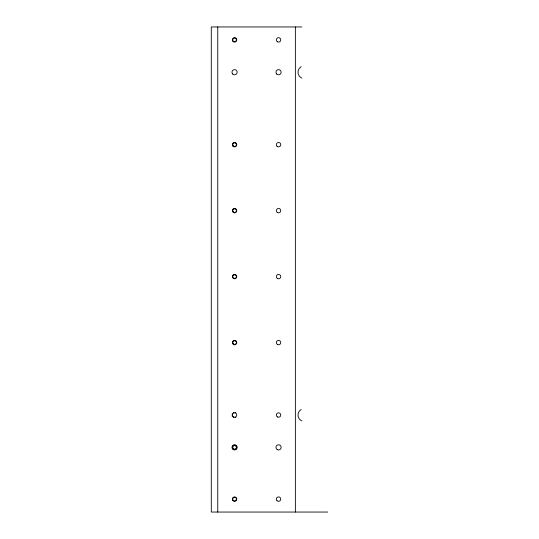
<?xml version="1.0" encoding="UTF-8"?>
<svg xmlns="http://www.w3.org/2000/svg" width="539" height="539" viewBox="0 0 539 539"><rect width="100%" height="100%" fill="white"/><g stroke="black" fill="none" stroke-linecap="round" stroke-linejoin="round"><path stroke-width="0.81" d="M301.84 26.95L211.288 26.95L211.288 512.05L327.712 512.05M301.84 78.094L301.193 77.825A6.468 6.468 0 0 1 301.193 66.627M301.84 420.898L301.193 420.629A6.468 6.468 0 0 1 301.193 409.431M295.372 26.95L295.372 512.05M217.756 26.95L217.756 512.05M235.866 417.274A2.587 2.587 0 0 1 235.24 417.53M233.906 417.53A2.587 2.587 0 0 1 233.279 417.274M232.329 416.324A2.587 2.587 0 0 1 232.073 415.697M232.073 414.363A2.587 2.587 0 0 1 232.329 413.736M233.279 412.786A2.587 2.587 0 0 1 233.906 412.53M235.24 412.53A2.587 2.587 0 0 1 235.866 412.786M233.293 343.869A1.812 1.812 0 0 0 236.325 343.06A1.812 1.812 0 0 0 234.101 340.837A1.812 1.812 0 0 0 233.293 343.869M233.293 211.921A1.812 1.812 0 0 0 236.325 211.113A1.812 1.812 0 0 0 234.101 208.889A1.812 1.812 0 0 0 233.293 211.921M233.67 278.185A1.812 1.812 0 0 0 236.385 276.615A1.812 1.812 0 0 0 233.67 275.045A1.812 1.812 0 0 0 233.67 278.185M233.293 145.948A1.812 1.812 0 0 0 236.325 145.139A1.812 1.812 0 0 0 234.101 142.916A1.812 1.812 0 0 0 233.293 145.948M233.293 500.394A1.812 1.812 0 0 0 236.325 499.586A1.812 1.812 0 0 0 234.101 497.362A1.812 1.812 0 0 0 233.293 500.394M233.67 41.456A1.812 1.812 0 0 0 236.385 39.886A1.812 1.812 0 0 0 233.67 38.316A1.812 1.812 0 0 0 233.67 41.456M233.293 448.65A1.812 1.812 0 0 0 236.325 447.842A1.812 1.812 0 0 0 234.101 445.618A1.812 1.812 0 0 0 233.293 448.65M232.74 74.059A2.587 2.587 0 0 0 237.072 72.893A2.587 2.587 0 0 0 233.906 69.726A2.587 2.587 0 0 0 232.74 74.059M233.016 500.67A2.196 2.196 0 0 0 236.695 499.68A2.196 2.196 0 0 0 234.007 496.992A2.196 2.196 0 0 0 233.016 500.67M233.475 344.495A2.196 2.196 0 0 0 236.769 342.588A2.196 2.196 0 0 0 233.475 340.682A2.196 2.196 0 0 0 233.475 344.495M233.475 278.522A2.196 2.196 0 0 0 236.769 276.615A2.196 2.196 0 0 0 233.475 274.708A2.196 2.196 0 0 0 233.475 278.522M233.016 41.442A2.196 2.196 0 0 0 236.695 40.452A2.196 2.196 0 0 0 234.007 37.764A2.196 2.196 0 0 0 233.016 41.442M233.016 146.224A2.196 2.196 0 0 0 236.695 145.234A2.196 2.196 0 0 0 234.007 142.545A2.196 2.196 0 0 0 233.016 146.224M233.475 212.548A2.196 2.196 0 0 0 236.769 210.641A2.196 2.196 0 0 0 233.475 208.734A2.196 2.196 0 0 0 233.475 212.548M233.279 449.614A2.587 2.587 0 0 0 237.16 447.37A2.587 2.587 0 0 0 233.279 445.126A2.587 2.587 0 0 0 233.279 449.614M233.475 416.937A2.196 2.196 0 0 0 236.769 415.03A2.196 2.196 0 0 0 233.475 413.123A2.196 2.196 0 0 0 233.475 416.937M277.262 449.614A2.587 2.587 0 0 0 281.142 447.37A2.587 2.587 0 0 0 277.262 445.126A2.587 2.587 0 0 0 277.262 449.614M276.723 74.059A2.587 2.587 0 0 0 281.055 72.893A2.587 2.587 0 0 0 277.888 69.726A2.587 2.587 0 0 0 276.723 74.059M277.457 41.793A2.196 2.196 0 0 0 280.752 39.886A2.196 2.196 0 0 0 277.457 37.979A2.196 2.196 0 0 0 277.457 41.793M277.026 146.251A2.196 2.196 0 0 0 280.691 145.2A2.196 2.196 0 0 0 277.949 142.552A2.196 2.196 0 0 0 277.026 146.251M277.457 212.548A2.196 2.196 0 0 0 280.752 210.641A2.196 2.196 0 0 0 277.457 208.734A2.196 2.196 0 0 0 277.457 212.548M277.457 278.522A2.196 2.196 0 0 0 280.752 276.615A2.196 2.196 0 0 0 277.457 274.708A2.196 2.196 0 0 0 277.457 278.522M277.457 344.495A2.196 2.196 0 0 0 280.752 342.588A2.196 2.196 0 0 0 277.457 340.682A2.196 2.196 0 0 0 277.457 344.495M277.457 416.937A2.196 2.196 0 0 0 280.752 415.03A2.196 2.196 0 0 0 277.457 413.123A2.196 2.196 0 0 0 277.457 416.937M276.999 500.67A2.196 2.196 0 0 0 280.678 499.68A2.196 2.196 0 0 0 277.989 496.992A2.196 2.196 0 0 0 276.999 500.67M233.016 448.926A2.196 2.196 0 0 0 236.695 447.936A2.196 2.196 0 0 0 234.007 445.248A2.196 2.196 0 0 0 233.016 448.926"/></g></svg>
